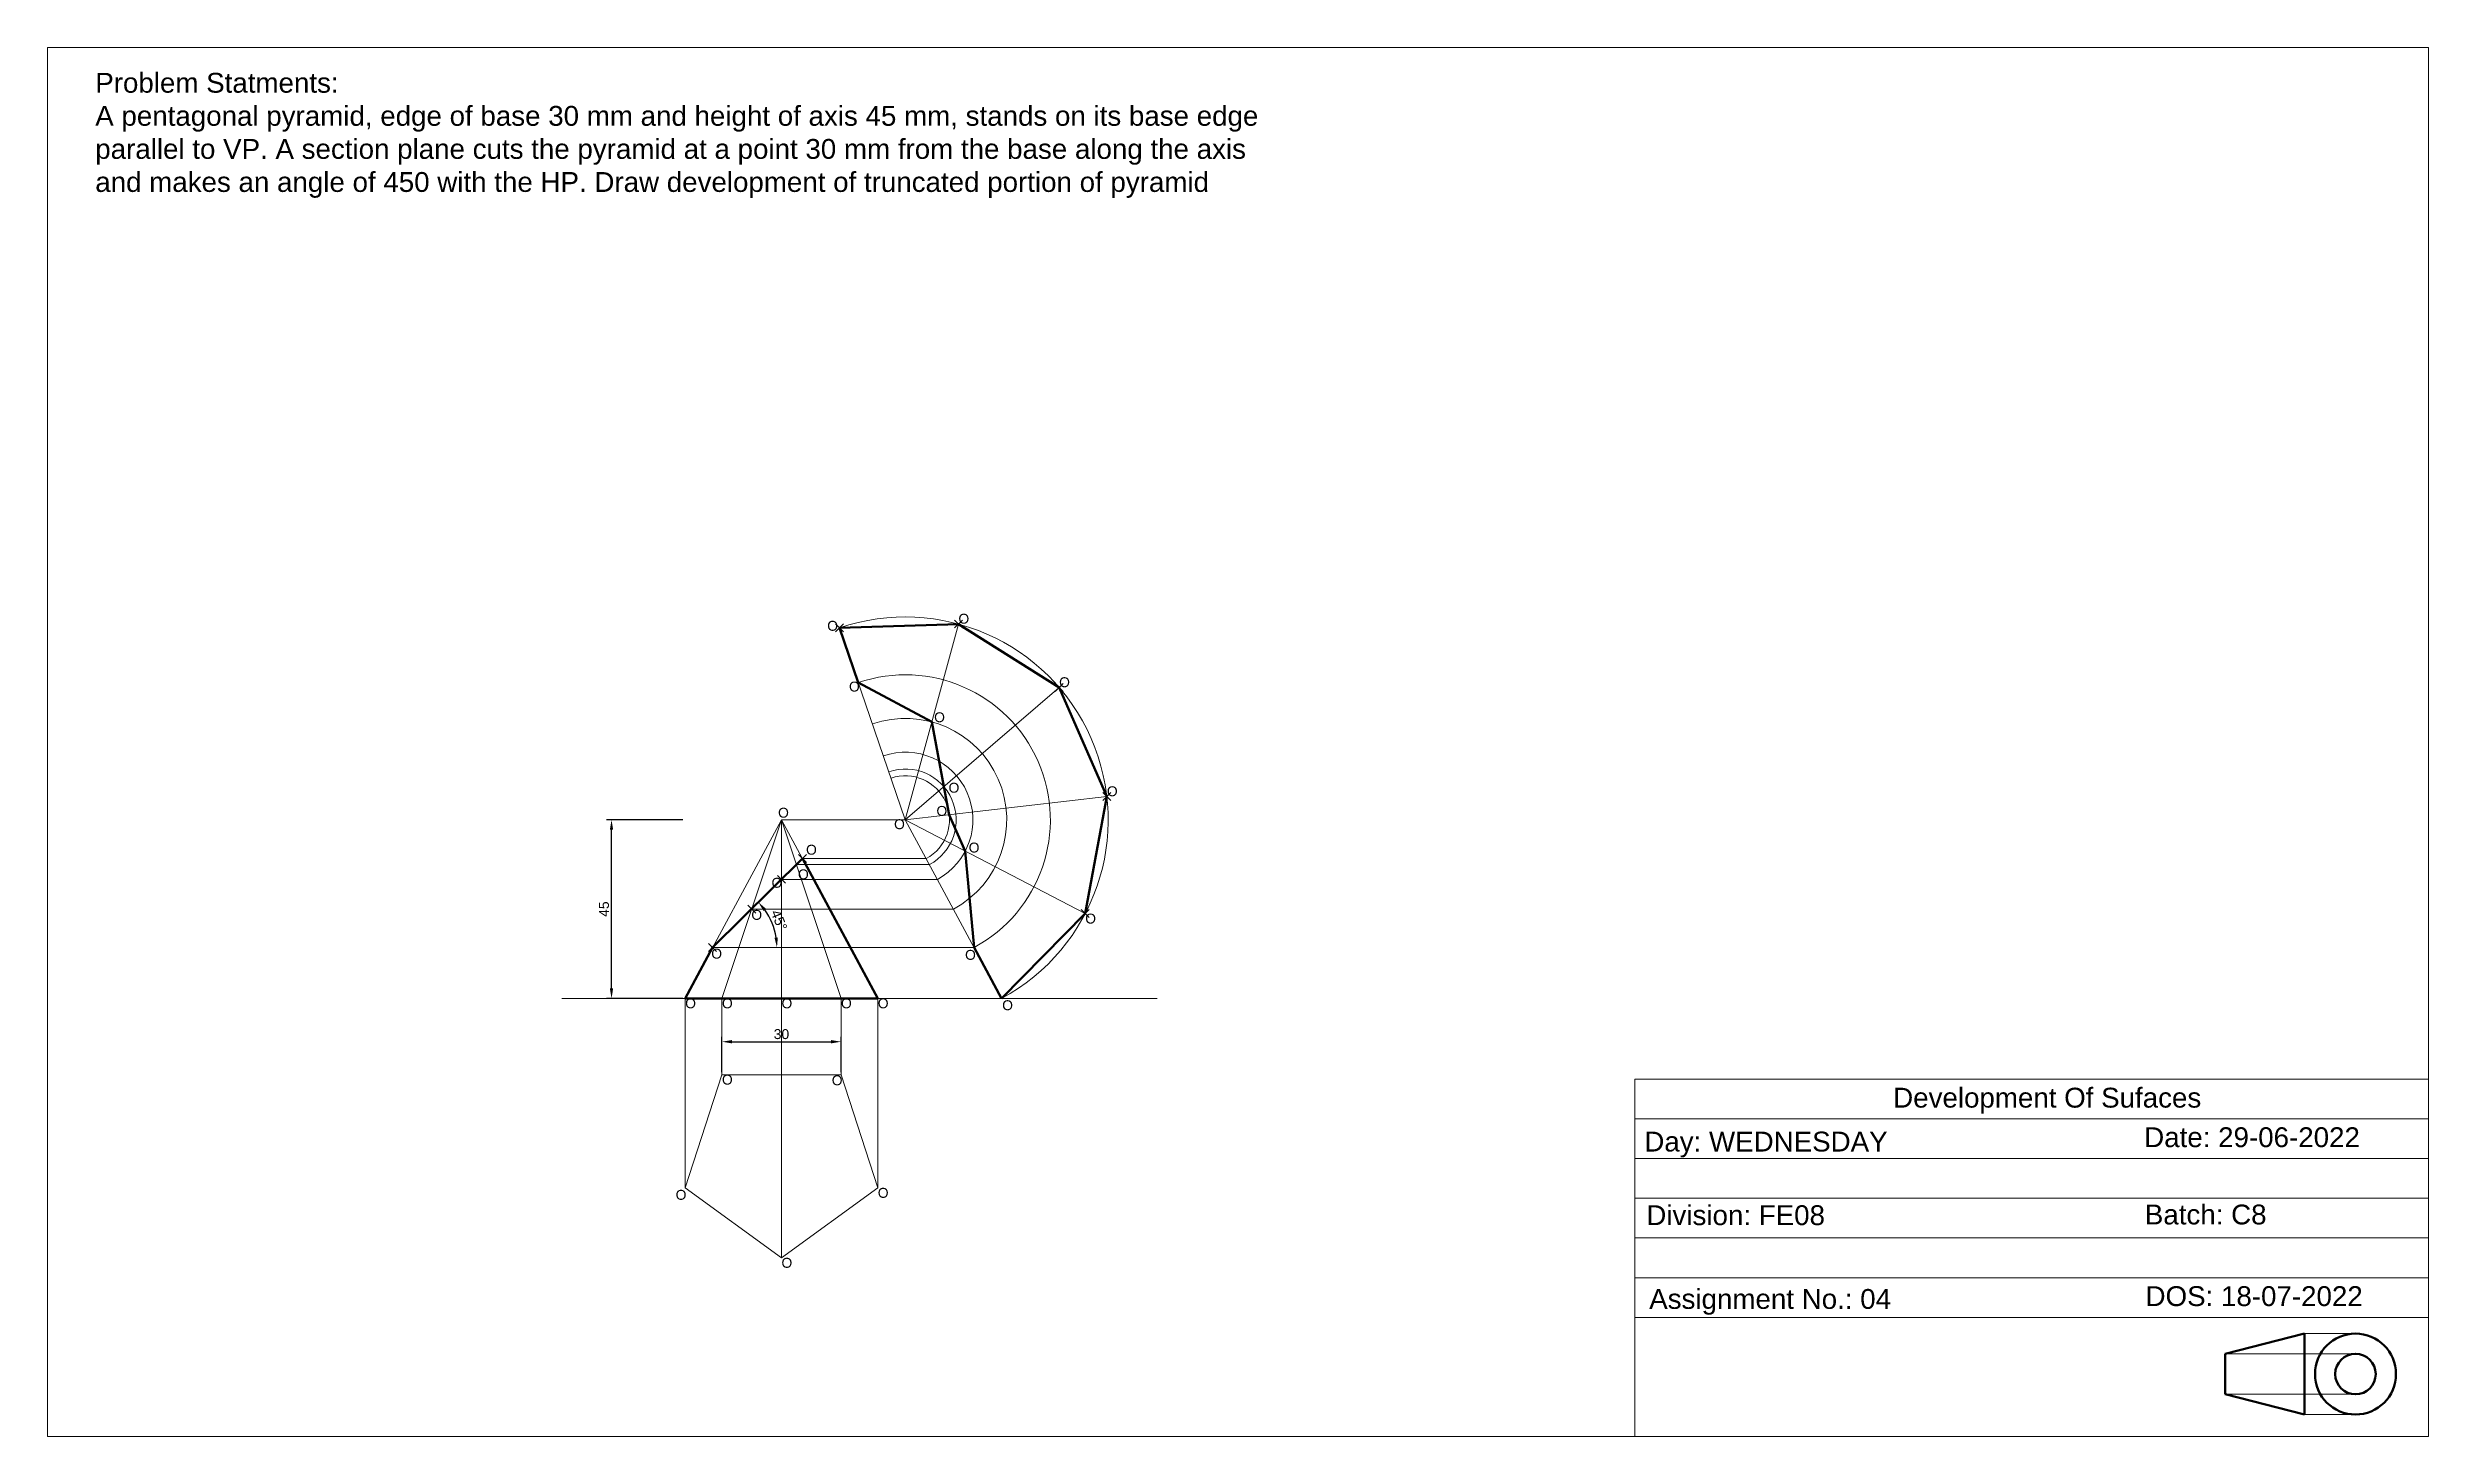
# Model space of a CAD drawing. Header units: millimetres. Extents: x 14 to 614, y 12 to 362.
import ezdxf

# ---------------------------------------------------------------- set-up
doc = ezdxf.new("R2010")
doc.units = ezdxf.units.MM
doc.header["$PDMODE"] = 3
doc.header["$PDSIZE"] = 1
doc.layers.get('0').update_dxf_attribs({"lineweight": 50})
for name, color, linetype, lineweight in [('Contiuous', 7, 'Continuous', 50), ('dimensions', 140, 'Continuous', 30), ('Proj', 252, 'Continuous', 20), ('projectors', 220, 'Continuous', 5)]:
    doc.layers.add(name, color=color, linetype=linetype, lineweight=lineweight)
doc.styles.get("Standard").update_dxf_attribs({"font": 'arial.ttf'})
doc.dimstyles.new('ISO-25', dxfattribs={"dimtxt": 2.5, "dimasz": 2.5, "dimexe": 1.25, "dimexo": 0.625, "dimtad": 1, "dimtxsty": 'Standard', "dimcen": 2.5, "dimadec": 0, "dimazin": 0, "dimtfac": 1, "dimtmove": 0, "dimatfit": 3, "dimfxl": 1, "dimarcsym": 0})

# ---------------------------------------------------------------- blocks, each defined once
blk = doc.blocks.new('*D11')
at = {"layer": 'Defpoints', "color": 0, "transparency": 16777216}
for p in [(155.76, 167.45), (174.32, 167.45), (174.32, 122.45)]:
    blk.add_point(p, dxfattribs=at)
at = {"layer": 'dimensions', "color": 0, "lineweight": -2, "transparency": 16777216}
for p, q in [((173.69, 167.45), (154.51, 167.45)), ((155.76, 124.95), (155.76, 164.95)), ((173.69, 122.45), (154.51, 122.45))]:
    blk.add_line(p, q, dxfattribs=at)
at = {"layer": 'dimensions', "color": 0, "transparency": 16777216}
for points in [[(155.34, 164.95), (156.17, 164.95), (155.76, 167.45)], [(155.34, 124.95), (156.17, 124.95), (155.76, 122.45)]]:
    blk.add_solid(points, dxfattribs=at)
at = {"layer": 'dimensions', "color": 0, "transparency": 16777216, "insert": (153.86, 144.95), "char_height": 2.5, "attachment_point": 5, "rotation": 90}
blk.add_mtext('45', dxfattribs=at)
blk = doc.blocks.new('*D12')
at = {"layer": 'Defpoints', "color": 0, "transparency": 16777216}
for p in [(203.86, 157.67), (196.9, 139.45), (181.24, 135.28), (181.24, 135.28), (247.15, 135.28)]:
    blk.add_point(p, dxfattribs=at)
at = {"layer": 'dimensions', "color": 0, "lineweight": -2, "transparency": 16777216}
blk.add_arc((181.24, 135.28), 16.21, 8.84418, 35.85729, dxfattribs=at)
at = {"layer": 'dimensions', "color": 0, "transparency": 16777216}
for points in [[(194.06, 144.5), (194.69, 145.04), (192.76, 146.68)], [(197.67, 137.8), (196.84, 137.74), (197.45, 135.28)]]:
    blk.add_solid(points, dxfattribs=at)
at = {"layer": 'dimensions', "color": 0, "transparency": 16777216, "insert": (197.98, 142.16), "char_height": 2.5, "attachment_point": 5, "rotation": 292.35074}
blk.add_mtext('45°', dxfattribs=at)
blk = doc.blocks.new('*D13')
at = {"layer": 'Defpoints', "color": 0, "transparency": 16777216}
for p in [(213.59, 111.53), (183.59, 103.22), (213.59, 103.22)]:
    blk.add_point(p, dxfattribs=at)
at = {"layer": 'dimensions', "color": 0, "lineweight": -2, "transparency": 16777216}
for p, q in [((183.59, 103.85), (183.59, 112.78)), ((186.09, 111.53), (211.09, 111.53)), ((213.59, 103.85), (213.59, 112.78))]:
    blk.add_line(p, q, dxfattribs=at)
at = {"layer": 'dimensions', "color": 0, "transparency": 16777216}
for points in [[(186.09, 111.94), (186.09, 111.11), (183.59, 111.53)], [(211.09, 111.94), (211.09, 111.11), (213.59, 111.53)]]:
    blk.add_solid(points, dxfattribs=at)
at = {"layer": 'dimensions', "color": 0, "transparency": 16777216, "insert": (198.59, 113.43), "char_height": 2.5, "attachment_point": 5}
blk.add_mtext('30', dxfattribs=at)

msp = doc.modelspace()

# ---------------------------------------------------------------- linework, layer by layer
for p, q in [((243.185, 216.794), (213.201, 215.807)), ((268.561, 200.792), (243.185, 216.794)), ((213.201, 215.807), (217.933, 202.022)), ((280.592, 173.31), (268.561, 200.792)), ((275.136, 143.81), (280.592, 173.31)), ((181.237, 135.277), (203.864, 157.669)), ((222.859, 122.449), (203.864, 157.669)), ((254.071, 122.449), (275.136, 143.81)), ((181.237, 135.277), (174.318, 122.449)), ((247.153, 135.277), (254.071, 122.449)), ((174.318, 122.449), (222.859, 122.449))]:
    msp.add_line(p, q)
msp.add_lwpolyline([(247.153, 135.277), (244.913, 159.57), (240.839, 168.723), (239.516, 175.807), (236.493, 192.122), (217.933, 202.022)])
at = {"layer": 'Contiuous'}
for p, q in [((562.396, 32.873), (582.389, 37.973)), ((582.389, 37.973), (582.389, 17.573)), ((562.396, 32.873), (562.396, 22.673)), ((562.396, 22.673), (582.389, 17.573))]:
    msp.add_line(p, q, dxfattribs=at)
for radius in [10.2, 5.1]:
    msp.add_circle((595.27, 27.773), radius, dxfattribs=at)
at = {"layer": 'Defpoints'}
for p in [(217.933, 202.022), (240.839, 168.723), (244.913, 159.57), (247.153, 135.277), (247.153, 135.277), (247.153, 135.277), (247.153, 135.277), (247.153, 135.277), (247.153, 135.277)]:
    msp.add_point(p, dxfattribs=at)
at = {"layer": 'Proj'}
for p, q in [((413.641, 92.063), (613.641, 92.063)), ((413.641, 82.063), (613.641, 82.063)), ((413.641, 72.063), (613.641, 72.063)), ((413.641, 62.063), (613.641, 62.063)), ((413.641, 52.063), (613.641, 52.063)), ((413.641, 42.063), (613.641, 42.063)), ((595.27, 37.973), (582.389, 37.973)), ((595.27, 32.873), (562.396, 32.873)), ((595.27, 22.673), (562.396, 22.673)), ((595.27, 17.573), (582.389, 17.573))]:
    msp.add_line(p, q, dxfattribs=at)
for points in [[(13.641, 12.063), (613.641, 12.063), (613.641, 362.063), (13.641, 362.063)], [(613.641, 12.063), (413.641, 12.063), (413.641, 102.063), (613.641, 102.063)]]:
    msp.add_lwpolyline(points, close=True, dxfattribs=at)
at = {"layer": 'projectors'}
for p, q in [((229.801, 167.449), (243.185, 216.794)), ((229.801, 167.449), (213.201, 215.807)), ((229.801, 167.449), (268.561, 200.792)), ((229.801, 167.449), (280.592, 173.31)), ((174.318, 122.449), (198.589, 167.449)), ((198.589, 167.449), (183.589, 122.449)), ((198.589, 57.055), (198.589, 167.449)), ((198.589, 122.449), (198.589, 167.449)), ((198.589, 167.449), (229.801, 167.449)), ((198.589, 167.449), (222.859, 122.449)), ((198.589, 167.449), (213.589, 122.449)), ((229.801, 167.449), (254.071, 122.449)), ((229.801, 167.449), (275.136, 143.81)), ((202.349, 156.17), (235.884, 156.17)), ((203.864, 157.669), (235.076, 157.669)), ((198.589, 152.449), (237.891, 152.449)), ((191.089, 144.949), (241.936, 144.949)), ((181.237, 135.277), (247.153, 135.277)), ((143.233, 122.449), (293.233, 122.449)), ((174.318, 74.689), (174.318, 122.449)), ((183.589, 103.22), (183.589, 122.449)), ((213.589, 103.22), (213.589, 122.449)), ((222.859, 74.689), (222.859, 122.449)), ((183.589, 103.22), (174.318, 74.689)), ((183.589, 103.22), (213.589, 103.22)), ((213.589, 103.22), (222.859, 74.689)), ((174.318, 74.689), (198.589, 57.055)), ((222.859, 74.689), (198.589, 57.055))]:
    msp.add_line(p, q, dxfattribs=at)
for radius in [51.128, 36.553, 25.564, 17.043, 12.815, 11.112]:
    msp.add_arc((229.801, 167.449), radius, 298.339967, 108.945472, dxfattribs=at)
for p in [(213.201, 215.807), (243.185, 216.794), (268.561, 200.792), (280.592, 173.31), (203.864, 157.669), (198.589, 152.449), (191.089, 144.949), (275.136, 143.81), (181.237, 135.277)]:
    msp.add_point(p, dxfattribs=at)

# ---------------------------------------------------------------- texts
at = {"char_height": 2.5, "attachment_point": 1}
for insert in [(210.109, 217.59), (243.185, 219.381), (215.604, 202.276), (268.561, 203.379), (237.064, 194.547), (240.695, 176.786), (280.592, 175.897), (197.73, 170.492), (237.645, 170.941), (226.964, 167.596), (204.777, 161.16), (245.776, 161.706), (196.075, 152.83), (202.751, 154.962), (190.995, 144.742), (275.136, 143.81), (180.89, 134.971), (244.856, 134.666), (174.318, 122.449), (183.589, 122.449), (198.589, 122.449), (213.589, 122.449), (222.859, 122.449), (254.209, 121.974), (183.589, 103.22), (211.263, 103.049), (171.913, 74.186), (222.859, 74.689), (198.589, 57.055)]:
    msp.add_mtext_dynamic_manual_height_columns('O', width=2.85356, gutter_width=5, heights=[0], dxfattribs=dict(at, insert=insert))
at = {"layer": 'Contiuous', "char_height": 5, "attachment_point": 1}
for s, width, heights, insert in [('Problem Statments: \\PA pentagonal pyramid, edge of base 30 mm and height of axis 45 mm, stands on its base edge \\Pparallel to VP. A section plane cuts the pyramid at a point 30 mm from the base along the axis \\Pand makes an angle of 450 with the HP. Draw development of truncated portion of pyramid', 575.83266, [45.21], (25.648, 355.702)), ('Development Of Sufaces', 83.71238, [7.058], (478.758, 99.925)), ('Date: 29-06-2022', 62.08252, [3.933], (542.022, 89.96)), ('Day: WEDNESDAY', 62.08252, [3.933], (416.042, 88.858)), ('Division: FE08', 62.08252, [3.933], (416.546, 70.311)), ('Batch: C8', 62.08252, [3.933], (542.186, 70.483)), ('Assignment No.: 04', 62.08252, [3.933], (417.275, 49.199)), ('DOS: 18-07-2022', 62.08252, [3.933], (542.36, 49.91))]:
    msp.add_mtext_dynamic_manual_height_columns(s, width=width, gutter_width=1, heights=heights, dxfattribs=dict(at, insert=insert))

# ---------------------------------------------------------------- dimensions: what is measured, and where the dimension line sits
at = {"layer": 'dimensions'}
dim = msp.add_linear_dim(base=(155.756, 167.449), p1=(174.318, 122.449), p2=(174.318, 167.449), angle=90, dimstyle='ISO-25', dxfattribs=at)
dim.commit()
dim.dimension.update_dxf_attribs({"geometry": '*D11', "text_midpoint": (153.86, 144.949)})
dim = msp.add_angular_dim_2l(base=(196.904, 139.446), line1=((181.237, 135.277), (203.864, 157.669)), line2=((181.237, 135.277), (247.153, 135.277)), dimstyle='ISO-25', dxfattribs=at)
dim.commit()
dim.dimension.update_dxf_attribs({"geometry": '*D12', "text_midpoint": (197.985, 142.164)})
dim = msp.add_linear_dim(base=(213.589, 111.525), p1=(183.589, 103.22), p2=(213.589, 103.22), dimstyle='ISO-25', dxfattribs=at)
dim.commit()
dim.dimension.update_dxf_attribs({"geometry": '*D13', "text_midpoint": (198.589, 113.427)})

doc.saveas('drawing.dxf')
